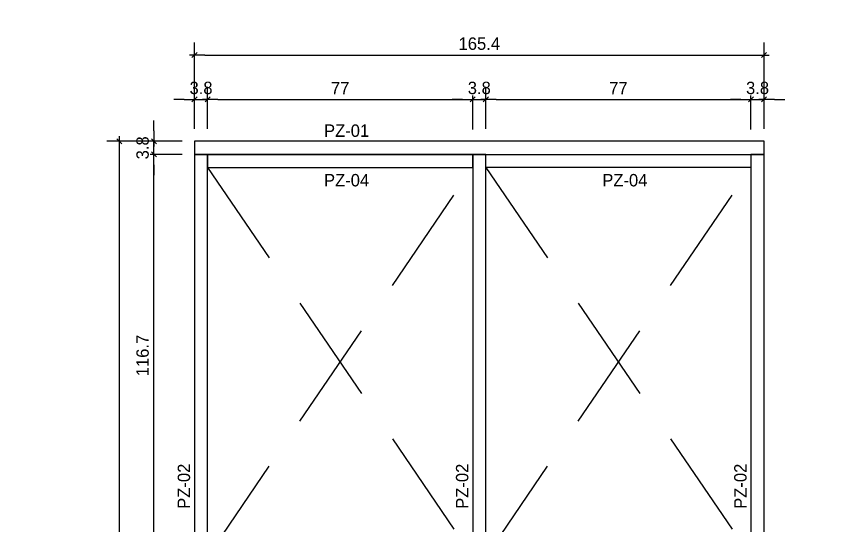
# Model space of a CAD drawing. Header units: millimetres. Extents: x 19458 to 19801, y 4351 to 4752.
# Drawn here: x 19507.25 to 19509.606, y 4506.272 to 4507.75 of the extents above; entities that cross this region are included whole.
import ezdxf

# ---------------------------------------------------------------- set-up
doc = ezdxf.new("R2010")
doc.units = ezdxf.units.MM
doc.linetypes.add('HIDDEN2', pattern=[4.7625, 3.175, -1.5875])
for name, color, linetype in [('0 @ 0.2', 7, 'Continuous'), ('cotas', 1, 'Continuous'), ('cotas @ 400', 1, 'Continuous'), ('cotas @ 500', 1, 'Continuous'), ('PANELES PARED', 2, 'Continuous'), ('TEXTO @ 0.2', 2, 'Continuous')]:
    doc.layers.add(name, color=color, linetype=linetype)
doc.styles.add('century gothic', font='GOTHIC.TTF')
doc.styles.add('COTAS SMC', font='GOTHIC.TTF')
doc.dimstyles.new('ANOTATIVE 100 SMCONSTRUCCIONES', dxfattribs={"dimscale": 0, "dimtxt": 0.18, "dimasz": 0.15, "dimexe": 0.18, "dimexo": 0.09, "dimgap": 0.1, "dimtad": 1, "dimzin": 0, "dimdsep": 46, "dimtxsty": 'century gothic', "dimblk1": 'FLECHA1', "dimblk2": 'FLECHA1', "dimsah": 1, "dimcen": 0.18, "dimdle": 0.075, "dimclrd": 1, "dimclre": 1, "dimclrt": 2, "dimaunit": 1, "dimadec": 0, "dimazin": 0, "dimtfac": 0.75, "dimtix": 1, "dimtmove": 2, "dimatfit": 3, "dimfxl": 0.09, "dimtvp": 1.5, "dimtfill": 1, "dimtolj": 1, "dimtzin": 0, "dimarcsym": 0})
doc.dimstyles.new('ANOTATIVE CM SMCONSTRUCCIONES', dxfattribs={"dimscale": 0, "dimtxt": 0.18, "dimasz": 0.15, "dimexe": 0.18, "dimexo": 0.18, "dimgap": 0.07, "dimtad": 1, "dimdec": 1, "dimlfac": 100, "dimdsep": 46, "dimtxsty": 'century gothic', "dimblk1": 'FLECHA1', "dimblk2": 'FLECHA1', "dimsah": 1, "dimcen": 0.18, "dimdle": 0.075, "dimclrd": 1, "dimclre": 1, "dimclrt": 2, "dimaunit": 1, "dimadec": 0, "dimazin": 2, "dimtfac": 0.75, "dimtdec": 1, "dimtix": 1, "dimtmove": 2, "dimatfit": 3, "dimfxl": 0.09, "dimtvp": 1.5, "dimtfill": 1, "dimtolj": 1, "dimtzin": 0, "dimarcsym": 0})
doc.dimstyles.new('PIES SMCONSTRUCCIONES', dxfattribs={"dimscale": 0, "dimtxt": 0.18, "dimasz": 0.2, "dimexe": 0.18, "dimexo": 0, "dimgap": 0.1, "dimtad": 1, "dimdec": 0, "dimlfac": 39.370079, "dimzin": 0, "dimdsep": 46, "dimlunit": 4, "dimtxsty": 'COTAS SMC', "dimblk1": 'FLECHA1', "dimblk2": 'FLECHA1', "dimsah": 1, "dimcen": 0.2, "dimdle": 0.075, "dimclrd": 1, "dimclre": 1, "dimclrt": 2, "dimaunit": 1, "dimadec": 0, "dimazin": 0, "dimtfac": 0.75, "dimtdec": 0, "dimtix": 1, "dimtmove": 2, "dimatfit": 3, "dimfxl": 0.09, "dimtvp": 1.5, "dimtfill": 1, "dimtolj": 1, "dimtzin": 0, "dimarcsym": 0})

# ---------------------------------------------------------------- blocks, each defined once
blk = doc.blocks.new('FLECHA1')
at = {"color": 4}
blk.add_line((-0.246176, -0.248081), (0.248081, 0.25), dxfattribs=at)
at = {"color": 1}
blk.add_line((-1, 0), (0.496162, 0), dxfattribs=at)
blk = doc.blocks.new('*D1568')
at = {"layer": 'cotas', "color": 1, "lineweight": -2, "transparency": 16777216}
for p, q in [((19614.326, 4625.8448), (19614.326, 4700.8448)), ((19570.9836, 4550.8448), (19524.326, 4550.8448)), ((19614.326, 4548.4298), (19614.326, 4550.8448)), ((19570.5339, 4548.4298), (19524.326, 4548.4298)), ((19614.326, 4473.4298), (19614.326, 4398.4298))]:
    blk.add_line(p, q, dxfattribs=at)
at = {"layer": 'Defpoints', "color": 0, "transparency": 16777216}
for p in [(19614.326, 4550.8448), (19615.9836, 4550.8448), (19615.5339, 4548.4298)]:
    blk.add_point(p, dxfattribs=at)
at = {"layer": 'cotas', "color": 1, "lineweight": -2, "transparency": 16777216, "xscale": 75, "yscale": 75, "zscale": 75}
for p, rotation in [((19614.326, 4550.8448), 270), ((19614.326, 4548.4298), 90)]:
    blk.add_blockref('FLECHA1', p, dxfattribs=dict(at, rotation=rotation))
at = {"layer": 'cotas', "color": 2, "transparency": 16777216, "insert": (19517.3376, 4549.6373), "char_height": 90, "attachment_point": 5, "rotation": 90, "style": 'century gothic', "bg_fill": 3, "box_fill_scale": 1.1, "bg_fill_color": 256, "bg_fill_true_color": 13158600, "bg_fill_transparency": 0}
blk.add_mtext('\\A1;2.42', dxfattribs=at)
blk = doc.blocks.new('*D1620')
at = {"layer": 'cotas', "color": 1, "lineweight": -2, "transparency": 16777216}
for p, q in [((19614.326, 4610.8448), (19614.326, 4670.8448)), ((19579.9836, 4550.8448), (19542.326, 4550.8448)), ((19614.326, 4548.4298), (19614.326, 4550.8448)), ((19579.5339, 4548.4298), (19542.326, 4548.4298)), ((19614.326, 4488.4298), (19614.326, 4428.4298))]:
    blk.add_line(p, q, dxfattribs=at)
at = {"layer": 'Defpoints', "color": 0, "transparency": 16777216}
for p in [(19614.326, 4550.8448), (19615.9836, 4550.8448), (19615.5339, 4548.4298)]:
    blk.add_point(p, dxfattribs=at)
at = {"layer": 'cotas', "color": 1, "lineweight": -2, "transparency": 16777216, "xscale": 60, "yscale": 60, "zscale": 60}
for p, rotation in [((19614.326, 4550.8448), 270), ((19614.326, 4548.4298), 90)]:
    blk.add_blockref('FLECHA1', p, dxfattribs=dict(at, rotation=rotation))
at = {"layer": 'cotas', "color": 2, "transparency": 16777216, "insert": (19536.7353, 4549.6373), "char_height": 72, "attachment_point": 5, "rotation": 90, "style": 'century gothic', "bg_fill": 3, "box_fill_scale": 1.1, "bg_fill_color": 256, "bg_fill_true_color": 13158600, "bg_fill_transparency": 0}
blk.add_mtext('\\A1;2.42', dxfattribs=at)
blk = doc.blocks.new('*D1623')
at = {"layer": 'cotas', "color": 1, "lineweight": -2, "transparency": 16777216}
for p, q in [((19620.0128, 4651.7533), (19620.0128, 4751.7533)), ((19620.4168, 4551.7533), (19530.0128, 4551.7533)), ((19620.0128, 4550.5333), (19620.0128, 4551.7533)), ((19620.4168, 4550.5333), (19530.0128, 4550.5333)), ((19620.0128, 4450.5333), (19620.0128, 4350.5333))]:
    blk.add_line(p, q, dxfattribs=at)
at = {"layer": 'Defpoints', "color": 0, "transparency": 16777216}
for p in [(19620.0128, 4551.7533), (19620.4168, 4551.7533), (19620.4168, 4550.5333)]:
    blk.add_point(p, dxfattribs=at)
at = {"layer": 'cotas', "color": 1, "lineweight": -2, "transparency": 16777216, "xscale": 100, "yscale": 100, "zscale": 100}
for p, rotation in [((19620.0128, 4551.7533), 270), ((19620.0128, 4550.5333), 90)]:
    blk.add_blockref('FLECHA1', p, dxfattribs=dict(at, rotation=rotation))
at = {"layer": 'cotas', "color": 2, "transparency": 16777216, "insert": (19523.8809, 4551.1433), "char_height": 90, "attachment_point": 5, "rotation": 90, "style": 'COTAS SMC', "bg_fill": 3, "box_fill_scale": 1.1, "bg_fill_color": 256, "bg_fill_true_color": 13158600, "bg_fill_transparency": 0}
blk.add_mtext("\\A1;4'", dxfattribs=at)
blk = doc.blocks.new('PP2')
at = {"layer": 'PANELES PARED', "color": 8, "linetype": 'HIDDEN2', "ltscale": 0.1}
for p, q in [((19444.8521, 4512.7796), (19445.6221, 4511.6502)), ((19444.8521, 4511.6502), (19445.6221, 4512.7796)), ((19445.6601, 4512.7796), (19446.4301, 4511.6502)), ((19445.6601, 4511.6502), (19446.4301, 4512.7796))]:
    blk.add_line(p, q, dxfattribs=at)
at = {"layer": 'PANELES PARED'}
for points in [[(19444.8141, 4512.8556), (19444.8141, 4512.8176), (19446.4681, 4512.8176), (19446.4681, 4512.8556)], [(19444.8521, 4512.8176), (19444.8141, 4512.8176), (19444.8141, 4510.4936), (19444.8521, 4510.4936)], [(19444.8521, 4512.8176), (19444.8521, 4512.7796), (19445.6221, 4512.7796), (19445.6221, 4512.8176)], [(19445.6601, 4512.8176), (19445.6221, 4512.8176), (19445.6221, 4510.4936), (19445.6601, 4510.4936)], [(19446.4301, 4512.8176), (19446.4301, 4512.7796), (19445.6601, 4512.7796), (19445.6601, 4512.8176)], [(19446.4681, 4512.8176), (19446.4301, 4512.8176), (19446.4301, 4510.4936), (19446.4681, 4510.4936)], [(19444.8521, 4511.6502), (19444.8521, 4511.6122), (19445.6221, 4511.6122), (19445.6221, 4511.6502)], [(19445.6601, 4511.6502), (19445.6601, 4511.6122), (19446.4301, 4511.6122), (19446.4301, 4511.6502)], [(19444.8901, 4511.6122), (19444.8521, 4511.6122), (19444.8521, 4510.4936), (19444.8901, 4510.4936)], [(19445.2561, 4511.6122), (19445.2181, 4511.6122), (19445.2181, 4510.4936), (19445.2561, 4510.4936)], [(19445.6221, 4511.6122), (19445.5841, 4511.6122), (19445.5841, 4510.4936), (19445.6221, 4510.4936)], [(19445.6981, 4511.6122), (19445.6601, 4511.6122), (19445.6601, 4510.4936), (19445.6981, 4510.4936)], [(19446.0641, 4511.6122), (19446.0261, 4511.6122), (19446.0261, 4510.4936), (19446.0641, 4510.4936)], [(19446.4301, 4511.6122), (19446.3921, 4511.6122), (19446.3921, 4510.4936), (19446.4301, 4510.4936)], [(19444.8901, 4511.0719), (19444.8901, 4511.0339), (19445.2181, 4511.0339), (19445.2181, 4511.0719)], [(19445.5841, 4511.0719), (19445.5841, 4511.0339), (19445.2561, 4511.0339), (19445.2561, 4511.0719)], [(19445.6981, 4511.0719), (19445.6981, 4511.0339), (19446.0261, 4511.0339), (19446.0261, 4511.0719)], [(19446.3921, 4511.0719), (19446.3921, 4511.0339), (19446.0641, 4511.0339), (19446.0641, 4511.0719)], [(19444.8141, 4510.4936), (19444.8141, 4510.4556), (19446.4681, 4510.4556), (19446.4681, 4510.4936)]]:
    blk.add_lwpolyline(points, close=True, dxfattribs=at)
blk = doc.blocks.new('*D91')
at = {"color": 1, "lineweight": -2, "transparency": 16777216}
for p, q in [((19507.7674, 4507.4233), (19507.7674, 4507.545)), ((19507.8054, 4507.4233), (19507.8054, 4507.545)), ((19507.7374, 4507.509), (19507.7074, 4507.509)), ((19507.7674, 4507.509), (19507.8054, 4507.509)), ((19507.8354, 4507.509), (19507.8654, 4507.509))]:
    blk.add_line(p, q, dxfattribs=at)
at = {"layer": 'Defpoints', "color": 0, "transparency": 16777216}
for p in [(19507.7674, 4507.3873), (19507.8054, 4507.3873)]:
    blk.add_point(p, dxfattribs=at)
at = {"color": 1, "lineweight": -2, "transparency": 16777216, "xscale": 0.03, "yscale": 0.03, "zscale": 0.03}
blk.add_blockref('FLECHA1', (19507.7674, 4507.509), dxfattribs=at)
at = {"color": 1, "lineweight": -2, "transparency": 16777216, "xscale": 0.03, "yscale": 0.03, "zscale": 0.03, "rotation": 180}
blk.add_blockref('FLECHA1', (19507.8054, 4507.509), dxfattribs=at)
at = {"color": 2, "transparency": 16777216, "insert": (19507.7864, 4507.5419), "char_height": 0.036, "attachment_point": 5, "style": 'century gothic', "bg_fill": 3, "box_fill_scale": 1.1, "bg_fill_color": 256, "bg_fill_true_color": 13158600, "bg_fill_transparency": 0}
blk.add_mtext('\\A1;3.8', dxfattribs=at)
at = {"layer": 'Defpoints', "color": 0, "transparency": 16777216}
blk.add_point((19507.8054, 4507.509), dxfattribs=at)
blk = doc.blocks.new('*D92')
at = {"color": 1, "lineweight": -2, "transparency": 16777216}
for p, q in [((19507.8054, 4507.4233), (19507.8054, 4507.545)), ((19508.5754, 4507.4213), (19508.5754, 4507.545)), ((19507.8354, 4507.509), (19508.5454, 4507.509))]:
    blk.add_line(p, q, dxfattribs=at)
at = {"layer": 'Defpoints', "color": 0, "transparency": 16777216}
for p in [(19508.5754, 4507.509), (19507.8054, 4507.3873), (19508.5754, 4507.3853)]:
    blk.add_point(p, dxfattribs=at)
at = {"color": 1, "lineweight": -2, "transparency": 16777216, "xscale": 0.03, "yscale": 0.03, "zscale": 0.03, "rotation": 180}
blk.add_blockref('FLECHA1', (19507.8054, 4507.509), dxfattribs=at)
at = {"color": 1, "lineweight": -2, "transparency": 16777216, "xscale": 0.03, "yscale": 0.03, "zscale": 0.03}
blk.add_blockref('FLECHA1', (19508.5754, 4507.509), dxfattribs=at)
at = {"color": 2, "transparency": 16777216, "insert": (19508.1904, 4507.5414), "char_height": 0.036, "attachment_point": 5, "style": 'century gothic', "bg_fill": 3, "box_fill_scale": 1.1, "bg_fill_color": 256, "bg_fill_true_color": 13158600, "bg_fill_transparency": 0}
blk.add_mtext('\\A1;77', dxfattribs=at)
blk = doc.blocks.new('*D93')
at = {"color": 1, "lineweight": -2, "transparency": 16777216}
for p, q in [((19508.5754, 4507.4213), (19508.5754, 4507.545)), ((19508.6134, 4507.4233), (19508.6134, 4507.545)), ((19508.5454, 4507.509), (19508.5154, 4507.509)), ((19508.5754, 4507.509), (19508.6134, 4507.509)), ((19508.6434, 4507.509), (19508.6734, 4507.509))]:
    blk.add_line(p, q, dxfattribs=at)
at = {"layer": 'Defpoints', "color": 0, "transparency": 16777216}
for p in [(19508.5754, 4507.3853), (19508.6134, 4507.3873)]:
    blk.add_point(p, dxfattribs=at)
at = {"color": 1, "lineweight": -2, "transparency": 16777216, "xscale": 0.03, "yscale": 0.03, "zscale": 0.03}
blk.add_blockref('FLECHA1', (19508.5754, 4507.509), dxfattribs=at)
at = {"color": 1, "lineweight": -2, "transparency": 16777216, "xscale": 0.03, "yscale": 0.03, "zscale": 0.03, "rotation": 180}
blk.add_blockref('FLECHA1', (19508.6134, 4507.509), dxfattribs=at)
at = {"color": 2, "transparency": 16777216, "insert": (19508.5944, 4507.5419), "char_height": 0.036, "attachment_point": 5, "style": 'century gothic', "bg_fill": 3, "box_fill_scale": 1.1, "bg_fill_color": 256, "bg_fill_true_color": 13158600, "bg_fill_transparency": 0}
blk.add_mtext('\\A1;3.8', dxfattribs=at)
at = {"layer": 'Defpoints', "color": 0, "transparency": 16777216}
blk.add_point((19508.6134, 4507.509), dxfattribs=at)
blk = doc.blocks.new('*D94')
at = {"color": 1, "lineweight": -2, "transparency": 16777216}
for p, q in [((19508.6134, 4507.4233), (19508.6134, 4507.545)), ((19509.3834, 4507.4213), (19509.3834, 4507.545)), ((19508.6434, 4507.509), (19509.3534, 4507.509))]:
    blk.add_line(p, q, dxfattribs=at)
at = {"layer": 'Defpoints', "color": 0, "transparency": 16777216}
for p in [(19509.3834, 4507.509), (19508.6134, 4507.3873), (19509.3834, 4507.3853)]:
    blk.add_point(p, dxfattribs=at)
at = {"color": 1, "lineweight": -2, "transparency": 16777216, "xscale": 0.03, "yscale": 0.03, "zscale": 0.03, "rotation": 180}
blk.add_blockref('FLECHA1', (19508.6134, 4507.509), dxfattribs=at)
at = {"color": 1, "lineweight": -2, "transparency": 16777216, "xscale": 0.03, "yscale": 0.03, "zscale": 0.03}
blk.add_blockref('FLECHA1', (19509.3834, 4507.509), dxfattribs=at)
at = {"color": 2, "transparency": 16777216, "insert": (19508.9984, 4507.5414), "char_height": 0.036, "attachment_point": 5, "style": 'century gothic', "bg_fill": 3, "box_fill_scale": 1.1, "bg_fill_color": 256, "bg_fill_true_color": 13158600, "bg_fill_transparency": 0}
blk.add_mtext('\\A1;77', dxfattribs=at)
blk = doc.blocks.new('*D95')
at = {"color": 1, "lineweight": -2, "transparency": 16777216}
for p, q in [((19509.3834, 4507.4213), (19509.3834, 4507.545)), ((19509.4214, 4507.4233), (19509.4214, 4507.545)), ((19509.3534, 4507.509), (19509.3234, 4507.509)), ((19509.3834, 4507.509), (19509.4214, 4507.509)), ((19509.4514, 4507.509), (19509.4814, 4507.509))]:
    blk.add_line(p, q, dxfattribs=at)
at = {"layer": 'Defpoints', "color": 0, "transparency": 16777216}
for p in [(19509.3834, 4507.3853), (19509.4214, 4507.3873)]:
    blk.add_point(p, dxfattribs=at)
at = {"color": 1, "lineweight": -2, "transparency": 16777216, "xscale": 0.03, "yscale": 0.03, "zscale": 0.03}
blk.add_blockref('FLECHA1', (19509.3834, 4507.509), dxfattribs=at)
at = {"color": 1, "lineweight": -2, "transparency": 16777216, "xscale": 0.03, "yscale": 0.03, "zscale": 0.03, "rotation": 180}
blk.add_blockref('FLECHA1', (19509.4214, 4507.509), dxfattribs=at)
at = {"color": 2, "transparency": 16777216, "insert": (19509.4024, 4507.5419), "char_height": 0.036, "attachment_point": 5, "style": 'century gothic', "bg_fill": 3, "box_fill_scale": 1.1, "bg_fill_color": 256, "bg_fill_true_color": 13158600, "bg_fill_transparency": 0}
blk.add_mtext('\\A1;3.8', dxfattribs=at)
at = {"layer": 'Defpoints', "color": 0, "transparency": 16777216}
blk.add_point((19509.4214, 4507.509), dxfattribs=at)
blk = doc.blocks.new('*D98')
at = {"color": 1, "lineweight": -2, "transparency": 16777216}
for p, q in [((19507.7674, 4507.4233), (19507.7674, 4507.6735)), ((19509.4214, 4507.4233), (19509.4214, 4507.6735)), ((19507.7974, 4507.6375), (19509.3914, 4507.6375))]:
    blk.add_line(p, q, dxfattribs=at)
at = {"layer": 'Defpoints', "color": 0, "transparency": 16777216}
for p in [(19509.4214, 4507.6375), (19507.7674, 4507.3873), (19509.4214, 4507.3873)]:
    blk.add_point(p, dxfattribs=at)
at = {"color": 1, "lineweight": -2, "transparency": 16777216, "xscale": 0.03, "yscale": 0.03, "zscale": 0.03, "rotation": 180}
blk.add_blockref('FLECHA1', (19507.7674, 4507.6375), dxfattribs=at)
at = {"color": 1, "lineweight": -2, "transparency": 16777216, "xscale": 0.03, "yscale": 0.03, "zscale": 0.03}
blk.add_blockref('FLECHA1', (19509.4214, 4507.6375), dxfattribs=at)
at = {"color": 2, "transparency": 16777216, "insert": (19508.5944, 4507.6704), "char_height": 0.036, "attachment_point": 5, "style": 'century gothic', "bg_fill": 3, "box_fill_scale": 1.1, "bg_fill_color": 256, "bg_fill_true_color": 13158600, "bg_fill_transparency": 0}
blk.add_mtext('\\A1;165.4', dxfattribs=at)
blk = doc.blocks.new('*D102')
at = {"color": 1, "lineweight": -2, "transparency": 16777216}
for p, q in [((19507.7314, 4507.3493), (19507.6137, 4507.3493)), ((19507.6497, 4506.2119), (19507.6497, 4507.3193)), ((19507.7314, 4506.1819), (19507.6137, 4506.1819))]:
    blk.add_line(p, q, dxfattribs=at)
at = {"layer": 'Defpoints', "color": 0, "transparency": 16777216}
for p in [(19507.6497, 4507.3493), (19507.7674, 4507.3493), (19507.7674, 4506.1819)]:
    blk.add_point(p, dxfattribs=at)
at = {"color": 1, "lineweight": -2, "transparency": 16777216, "xscale": 0.03, "yscale": 0.03, "zscale": 0.03}
for p, rotation in [((19507.6497, 4507.3493), 90), ((19507.6497, 4506.1819), 270)]:
    blk.add_blockref('FLECHA1', p, dxfattribs=dict(at, rotation=rotation))
at = {"color": 2, "transparency": 16777216, "insert": (19507.6168, 4506.7656), "char_height": 0.036, "attachment_point": 5, "rotation": 90, "style": 'century gothic', "bg_fill": 3, "box_fill_scale": 1.1, "bg_fill_color": 256, "bg_fill_true_color": 13158600, "bg_fill_transparency": 0}
blk.add_mtext('\\A1;116.7', dxfattribs=at)
blk = doc.blocks.new('*D103')
at = {"color": 1, "lineweight": -2, "transparency": 16777216}
for p, q in [((19507.6497, 4507.4173), (19507.6497, 4507.4473)), ((19507.7314, 4507.3873), (19507.6137, 4507.3873)), ((19507.6497, 4507.3493), (19507.6497, 4507.3873)), ((19507.7314, 4507.3493), (19507.6137, 4507.3493)), ((19507.6497, 4507.3193), (19507.6497, 4507.2893))]:
    blk.add_line(p, q, dxfattribs=at)
at = {"layer": 'Defpoints', "color": 0, "transparency": 16777216}
for p in [(19507.7674, 4507.3873), (19507.7674, 4507.3493)]:
    blk.add_point(p, dxfattribs=at)
at = {"color": 1, "lineweight": -2, "transparency": 16777216, "xscale": 0.03, "yscale": 0.03, "zscale": 0.03}
for p, rotation in [((19507.6497, 4507.3873), 270), ((19507.6497, 4507.3493), 90)]:
    blk.add_blockref('FLECHA1', p, dxfattribs=dict(at, rotation=rotation))
at = {"color": 2, "transparency": 16777216, "insert": (19507.6168, 4507.3683), "char_height": 0.036, "attachment_point": 5, "rotation": 90, "style": 'century gothic', "bg_fill": 3, "box_fill_scale": 1.1, "bg_fill_color": 256, "bg_fill_true_color": 13158600, "bg_fill_transparency": 0}
blk.add_mtext('\\A1;3.8', dxfattribs=at)
at = {"layer": 'Defpoints', "color": 0, "transparency": 16777216}
blk.add_point((19507.6497, 4507.3873), dxfattribs=at)
blk = doc.blocks.new('*D104')
at = {"color": 1, "lineweight": -2, "transparency": 16777216}
for p, q in [((19507.7314, 4507.3873), (19507.5133, 4507.3873)), ((19507.5493, 4505.0173), (19507.5493, 4507.3573)), ((19507.7314, 4504.9873), (19507.5133, 4504.9873))]:
    blk.add_line(p, q, dxfattribs=at)
at = {"layer": 'Defpoints', "color": 0, "transparency": 16777216}
for p in [(19507.5493, 4507.3873), (19507.7674, 4507.3873), (19507.7674, 4504.9873)]:
    blk.add_point(p, dxfattribs=at)
at = {"color": 1, "lineweight": -2, "transparency": 16777216, "xscale": 0.03, "yscale": 0.03, "zscale": 0.03}
for p, rotation in [((19507.5493, 4507.3873), 90), ((19507.5493, 4504.9873), 270)]:
    blk.add_blockref('FLECHA1', p, dxfattribs=dict(at, rotation=rotation))
at = {"color": 2, "transparency": 16777216, "insert": (19507.5164, 4506.1873), "char_height": 0.036, "attachment_point": 5, "rotation": 90, "style": 'century gothic', "bg_fill": 3, "box_fill_scale": 1.1, "bg_fill_color": 256, "bg_fill_true_color": 13158600, "bg_fill_transparency": 0}
blk.add_mtext('\\A1;240', dxfattribs=at)
blk = doc.blocks.new('*U1729')
at = {"layer": 'cotas @ 500'}
dim = blk.add_linear_dim(base=(19614.3260382735, 4550.8448237801), p1=(19615.5338597089, 4548.4298237801), p2=(19615.9836080801, 4550.8448237801), angle=90, dimstyle='ANOTATIVE 100 SMCONSTRUCCIONES', override={"dimscale": 500, "dimtix": 1, "dimtofl": 1, "dimtmove": 1, "dimatfit": 1}, dxfattribs=at)
dim.commit()
dim.dimension.update_dxf_attribs({"geometry": '*D1568', "text_midpoint": (19517.3375950376, 4549.6373237801)})
at = {"layer": 'cotas @ 400'}
dim = blk.add_linear_dim(base=(19614.3260382735, 4550.8448237801), p1=(19615.5338597089, 4548.4298237801), p2=(19615.9836080801, 4550.8448237801), angle=90, dimstyle='ANOTATIVE 100 SMCONSTRUCCIONES', override={"dimscale": 400, "dimtix": 1, "dimtofl": 1, "dimtmove": 1, "dimatfit": 1}, dxfattribs=at)
dim.commit()
dim.dimension.update_dxf_attribs({"geometry": '*D1620', "text_midpoint": (19536.7352836848, 4549.6373237801)})
blk = doc.blocks.new('*U1731')
at = {"layer": 'cotas @ 500'}
dim = blk.add_linear_dim(base=(19620.0128, 4551.7533), p1=(19620.4168, 4550.5333), p2=(19620.4168, 4551.7533), angle=90, dimstyle='PIES SMCONSTRUCCIONES', override={"dimscale": 500, "dimtix": 1, "dimtofl": 1, "dimtmove": 2, "dimatfit": 3}, dxfattribs=at)
dim.commit()
dim.dimension.update_dxf_attribs({"geometry": '*D1623', "text_midpoint": (19523.8809, 4551.1433)})

msp = doc.modelspace()

# ---------------------------------------------------------------- block references
at = {"layer": 'cotas'}
msp.add_blockref('*U1729', (0, 0), dxfattribs=at)

# ---------------------------------------------------------------- next in the draw order: block references
msp.add_blockref('*U1731', (0, 0), dxfattribs=at)

# ---------------------------------------------------------------- next in the draw order: block references
msp.add_blockref('PP2', (62.9533, -5.4683))

# ---------------------------------------------------------------- next in the draw order: texts
at = {"layer": 'TEXTO @ 0.2', "color": 2, "char_height": 0.036, "width": 0.095414, "attachment_point": 1, "style": 'century gothic'}
for insert in [(19508.1435, 4507.2924), (19508.9515, 4507.2924)]:
    msp.add_mtext('PZ-04 ', dxfattribs=dict(at, insert=insert))
at = {"layer": 'TEXTO @ 0.2', "color": 2, "char_height": 0.036, "width": 0.095414, "attachment_point": 1, "rotation": 90, "style": 'century gothic'}
for insert in [(19508.5266, 4506.3207), (19509.3346, 4506.3207)]:
    msp.add_mtext('PZ-02 ', dxfattribs=dict(at, insert=insert))

# ---------------------------------------------------------------- next in the draw order: dimensions: what is measured, and where the dimension line sits
at = {"layer": '0 @ 0.2'}
dim = msp.add_linear_dim(base=(19507.8054, 4507.509), p1=(19507.7674, 4507.3873), p2=(19507.8054, 4507.3873), dimstyle='ANOTATIVE CM SMCONSTRUCCIONES', override={"dimscale": 0.2, "dimtix": 1, "dimtofl": 1, "dimtmove": 2, "dimatfit": 3}, dxfattribs=at)
dim.commit()
dim.dimension.update_dxf_attribs({"geometry": '*D91', "text_midpoint": (19507.7864, 4507.5419)})
dim = msp.add_linear_dim(base=(19507.6497, 4507.3493), p1=(19507.7674, 4506.1819), p2=(19507.7674, 4507.3493), angle=90, dimstyle='ANOTATIVE CM SMCONSTRUCCIONES', override={"dimscale": 0.2, "dimtix": 1, "dimtofl": 1, "dimtmove": 2, "dimatfit": 3}, dxfattribs=at)
dim.commit()
dim.dimension.update_dxf_attribs({"geometry": '*D102', "text_midpoint": (19507.6168, 4506.7656)})

# ---------------------------------------------------------------- next in the draw order: dimensions: what is measured, and where the dimension line sits
dim = msp.add_linear_dim(base=(19508.5754, 4507.509), p1=(19507.8054, 4507.3873), p2=(19508.5754, 4507.3853), dimstyle='ANOTATIVE CM SMCONSTRUCCIONES', override={"dimscale": 0.2, "dimtix": 1, "dimtofl": 1, "dimtmove": 2, "dimatfit": 3}, dxfattribs=at)
dim.commit()
dim.dimension.update_dxf_attribs({"geometry": '*D92', "text_midpoint": (19508.1904, 4507.5414)})

# ---------------------------------------------------------------- next in the draw order: dimensions: what is measured, and where the dimension line sits
dim = msp.add_linear_dim(base=(19508.6134, 4507.509), p1=(19508.5754, 4507.3853), p2=(19508.6134, 4507.3873), dimstyle='ANOTATIVE CM SMCONSTRUCCIONES', override={"dimscale": 0.2, "dimtix": 1, "dimtofl": 1, "dimtmove": 2, "dimatfit": 3}, dxfattribs=at)
dim.commit()
dim.dimension.update_dxf_attribs({"geometry": '*D93', "text_midpoint": (19508.5944, 4507.5419)})

# ---------------------------------------------------------------- next in the draw order: dimensions: what is measured, and where the dimension line sits
dim = msp.add_linear_dim(base=(19509.3834, 4507.509), p1=(19508.6134, 4507.3873), p2=(19509.3834, 4507.3853), dimstyle='ANOTATIVE CM SMCONSTRUCCIONES', override={"dimscale": 0.2, "dimtix": 1, "dimtofl": 1, "dimtmove": 2, "dimatfit": 3}, dxfattribs=at)
dim.commit()
dim.dimension.update_dxf_attribs({"geometry": '*D94', "text_midpoint": (19508.9984, 4507.5414)})

# ---------------------------------------------------------------- next in the draw order: dimensions: what is measured, and where the dimension line sits
dim = msp.add_linear_dim(base=(19509.4214, 4507.509), p1=(19509.3834, 4507.3853), p2=(19509.4214, 4507.3873), dimstyle='ANOTATIVE CM SMCONSTRUCCIONES', override={"dimscale": 0.2, "dimtix": 1, "dimtofl": 1, "dimtmove": 2, "dimatfit": 3}, dxfattribs=at)
dim.commit()
dim.dimension.update_dxf_attribs({"geometry": '*D95', "text_midpoint": (19509.4024, 4507.5419)})

# ---------------------------------------------------------------- next in the draw order: dimensions: what is measured, and where the dimension line sits
dim = msp.add_linear_dim(base=(19509.4214, 4507.6375), p1=(19507.7674, 4507.3873), p2=(19509.4214, 4507.3873), dimstyle='ANOTATIVE CM SMCONSTRUCCIONES', override={"dimscale": 0.2, "dimtix": 1, "dimtofl": 1, "dimtmove": 2, "dimatfit": 3}, dxfattribs=at)
dim.commit()
dim.dimension.update_dxf_attribs({"geometry": '*D98', "text_midpoint": (19508.5944, 4507.6704)})

# ---------------------------------------------------------------- next in the draw order: texts
at = {"layer": 'TEXTO @ 0.2', "color": 2, "insert": (19508.1435, 4507.4362), "char_height": 0.036, "width": 0.095414, "attachment_point": 1, "style": 'century gothic'}
msp.add_mtext('PZ-01 ', dxfattribs=at)

# ---------------------------------------------------------------- next in the draw order: dimensions: what is measured, and where the dimension line sits
at = {"layer": '0 @ 0.2'}
dim = msp.add_linear_dim(base=(19507.6497, 4507.3873), p1=(19507.7674, 4507.3493), p2=(19507.7674, 4507.3873), angle=90, dimstyle='ANOTATIVE CM SMCONSTRUCCIONES', override={"dimscale": 0.2, "dimtix": 1, "dimtofl": 1, "dimtmove": 2, "dimatfit": 3}, dxfattribs=at)
dim.commit()
dim.dimension.update_dxf_attribs({"geometry": '*D103', "text_midpoint": (19507.6168, 4507.3683)})

# ---------------------------------------------------------------- next in the draw order: dimensions: what is measured, and where the dimension line sits
dim = msp.add_linear_dim(base=(19507.5493, 4507.3873), p1=(19507.7674, 4504.9873), p2=(19507.7674, 4507.3873), angle=90, dimstyle='ANOTATIVE CM SMCONSTRUCCIONES', override={"dimscale": 0.2, "dimtix": 1, "dimtofl": 1, "dimtmove": 2, "dimatfit": 3}, dxfattribs=at)
dim.commit()
dim.dimension.update_dxf_attribs({"geometry": '*D104', "text_midpoint": (19507.5164, 4506.1873)})

# ---------------------------------------------------------------- next in the draw order: texts
at = {"layer": 'TEXTO @ 0.2', "color": 2, "insert": (19507.7186, 4506.3207), "char_height": 0.036, "width": 0.095414, "attachment_point": 1, "rotation": 90, "style": 'century gothic'}
msp.add_mtext('PZ-02 ', dxfattribs=at)

doc.saveas('drawing.dxf')
